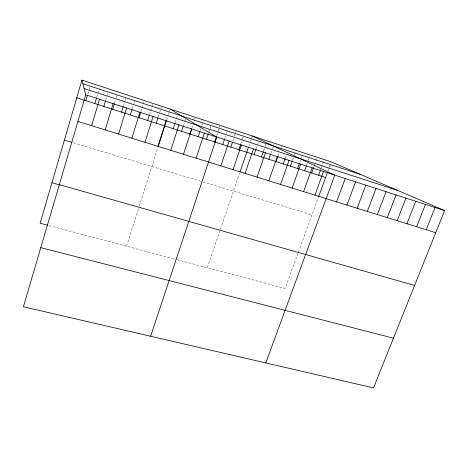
<?xml version="1.0" encoding="UTF-8"?>
<svg xmlns="http://www.w3.org/2000/svg" width="468" height="468" viewBox="0 0 468 468"><rect width="100%" height="100%" fill="white"/><g stroke="black" fill="none" stroke-linecap="round" stroke-linejoin="round"><path stroke-width="0.35" stroke-dasharray="2.34 1.75" d="M87.844 93.916L89.037 89.856M89.236 89.177L90.236 85.796M96.747 97.268L99.245 88.861M105.709 100.164L106.546 97.373M107.383 94.583L107.798 93.191M114.607 103.042L115.45 100.263M116.286 97.484L117.129 94.706M123.441 105.897L124.921 101.053M125.132 100.363L125.974 97.596M132.216 108.728L133.696 103.908M133.912 103.217L134.755 100.468M140.927 111.542L143.904 101.942M149.573 114.338L152.135 106.142M152.346 105.464L152.773 104.095M158.161 117.111L159.448 113.034M159.658 112.355L160.729 108.956M160.945 108.278L161.372 106.915M126.559 246.226L138.686 208.049M139.318 206.049L157.851 147.695M166.684 119.867L168.193 115.128M168.404 114.449L169.264 111.747M169.48 111.068L169.913 109.711M175.155 122.598L177.308 115.859M183.561 125.319L185.509 119.276M191.909 128.016L192.991 124.675M193.863 122.002L194.512 119.995M194.729 119.328L195.168 117.989M200.281 130.443L200.959 128.367M201.872 125.594L202.779 122.821M208.968 131.724L209.88 128.963M210.109 128.273L211.472 124.131M216.69 135.749L218.059 131.625M218.287 130.935L219.199 128.185M219.434 127.501L219.89 126.126M224.81 138.37L226.184 134.263M226.413 133.579L227.331 130.841M232.877 140.979L234.252 136.89M234.486 136.206L235.404 133.479M235.632 132.795L236.088 131.432M240.651 144.243L242.266 139.493M242.494 138.815L243.881 134.743M207.289 267.719L220.042 230.402M220.486 229.104L239.856 172.429M248.836 146.139L250.222 142.079M250.456 141.406L251.38 138.698M251.608 138.025L252.071 136.674M256.242 148.531L257.628 144.489M257.862 143.816L258.324 142.471M263.595 150.907L264.987 146.882M265.221 146.209L265.918 144.197M270.902 153.27L272.3 149.257M272.534 148.59L273.932 144.577M278.167 155.616L279.566 151.62M280.964 147.625L281.432 146.291M285.381 157.95L286.317 155.294M292.553 160.267L293.489 157.622M294.43 154.978L295.601 151.673M299.772 162.314L301 158.88M301.246 158.19L302.714 154.066M306.61 165.286L307.347 163.233M308.33 160.495L309.804 156.388M313.648 167.562L314.385 165.514M314.631 164.835L317.093 158.014M321.381 167.784L323.85 160.986M297.952 253.217L285.088 288.428L176.974 259.652M298.438 251.878L318.386 197.274M328.086 170.715L329.074 168.006M329.326 167.328L331.057 162.589M49.046 225.594L175.646 259.295M73.429 142.834L201.492 181.496M202.837 181.9L311.969 214.841"/><path stroke-width="0.7" d="M81.923 80.104L85.743 94.805L23.4 306.756L373.517 387.896L444.6 210.594L331.303 161.91L81.923 80.104L40.131 223.218L47.677 225.225M85.849 100.684L87.446 95.273M94.869 103.574L96.537 97.97M91.623 125.681L99.503 99.245M103.826 106.441L105.499 100.86M105.177 129.899L113.11 103.639M112.718 109.29L114.397 103.732M121.545 112.115L123.23 106.587M118.585 134.07L126.571 107.979M130.309 114.923L132.005 109.418M131.853 138.195L139.879 112.273M139.014 117.714L140.716 112.226M147.654 120.481L149.362 115.017M144.975 142.278L153.048 116.526M156.236 123.23L157.944 117.79M157.956 146.314L166.076 120.726M158.067 147.016L166.473 120.545M173.213 128.665L174.938 123.277M170.802 150.31L178.969 124.886M181.613 131.356L183.345 125.986M189.955 134.029L191.693 128.682M183.509 154.259L191.716 128.998M198.239 136.685L200.052 131.139M196.086 158.172L204.335 133.07M206.464 139.318L208.283 133.795M214.636 141.933L216.462 136.434M150.626 336.24L216.819 137.101L170.124 109.038M222.75 144.536L224.581 139.054M220.843 165.871L229.168 141.084M230.806 147.116L232.415 142.342M238.809 149.678L240.651 144.243M233.029 169.662L241.394 145.027M240.078 171.779L248.373 147.49M245.092 173.412L253.492 148.929M254.153 154.592L256.008 149.204M261.507 156.95L263.361 151.579M257.026 177.12L265.467 152.796M268.808 159.284L270.668 153.937M268.843 180.8L277.313 156.616M276.067 161.612L277.933 156.283M283.275 163.923L285.147 158.611M280.543 184.433L289.043 160.401M290.441 166.216L292.319 160.928M297.566 168.498L299.28 163.689M292.12 188.037L300.655 164.151M304.645 170.767L306.365 165.97M303.58 191.599L312.144 167.854M311.676 173.02L313.648 167.562M318.667 175.254L320.644 169.82M314.929 195.133L323.523 171.528M318.632 196.595L327.348 172.745M265.777 362.928L334.79 175.161L252.305 135.995M336.586 201.866L345.238 178.53M346.911 205.078L355.586 181.871M357.142 208.26L365.841 185.182M367.281 211.413L376.003 188.458M377.331 214.537L386.071 191.71M387.282 217.632L396.051 194.928M397.151 220.697L405.937 198.116M406.926 223.739L415.73 201.281M416.614 226.752L425.441 204.411M426.219 229.741L435.065 207.517M40.786 247.642L393.453 338.159M59.313 184.667L414.601 285.416M51.948 182.748L59.541 184.901M64.403 140.107L72.043 142.412M77.916 121.423L435.737 232.701M76.764 97.771L325.617 177.483M85.743 94.805L444.6 210.594M84.111 88.522L397.566 190.382M82.859 83.708L360.161 174.312"/></g></svg>
